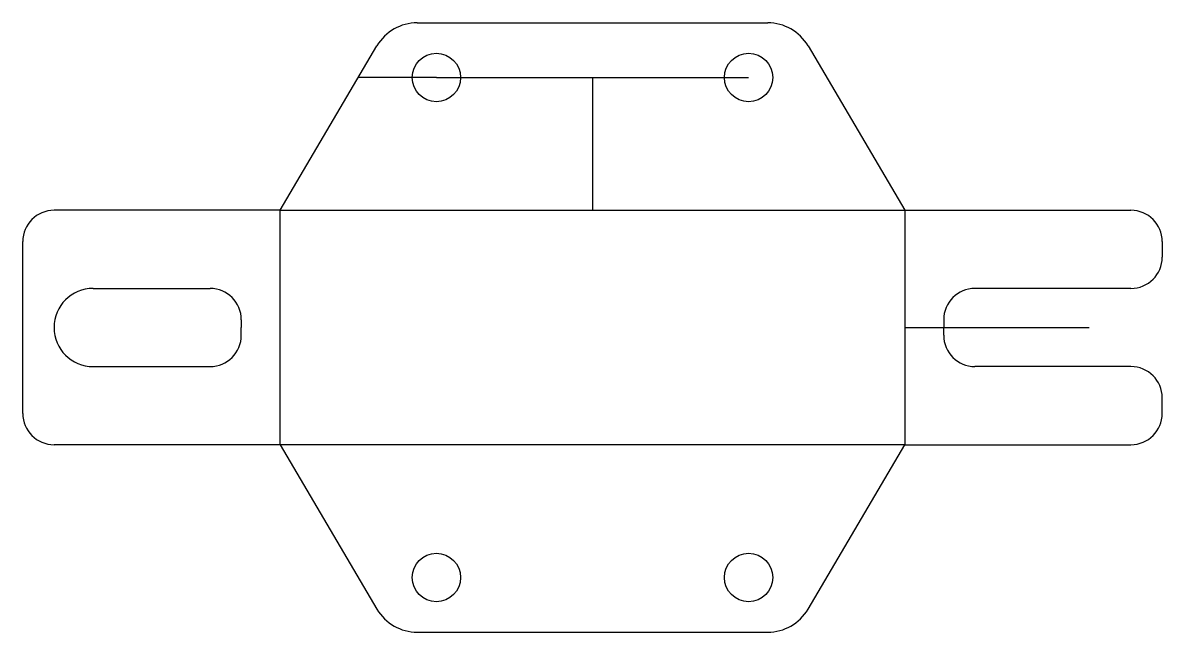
# Model space of a CAD drawing. Header units: millimetres. Extents: x -33 to 113, y -54 to 24.
import ezdxf

# ---------------------------------------------------------------- set-up
doc = ezdxf.new("R2010")
doc.units = ezdxf.units.MM
doc.layers.get('0').update_dxf_attribs({"linetype": 'CONTINUOUS'})

msp = doc.modelspace()

# ---------------------------------------------------------------- linework, layer by layer
for p, q in [((17.55, 24), (62.45, 24)), ((0, 0), (12.38, 21.04)), ((67.62, 21.04), (80, 0)), ((20, 17), (10, 17)), ((20, 17), (60, 17)), ((40, 17), (40, 0)), ((0, 0), (-29, 0)), ((0, 0), (80, 0)), ((0, -30), (0, 0)), ((80, 0), (80, -30)), ((80, 0), (109, 0)), ((-33, -26), (-33, -4)), ((113, -4), (113, -6)), ((-24, -10), (-9, -10)), ((109, -10), (89, -10)), ((-5, -14), (-5, -15)), ((85, -14), (85, -15)), ((-5, -16), (-5, -15)), ((80, -15), (103.64, -15)), ((85, -16), (85, -15)), ((-24, -20), (-9, -20)), ((109, -20), (89, -20)), ((113, -26), (113, -24)), ((0, -30), (-29, -30)), ((80, -30), (0, -30)), ((0, -30), (12.38, -51.04)), ((67.62, -51.04), (80, -30)), ((80, -30), (109, -30)), ((17.55, -54), (62.45, -54))]:
    msp.add_line(p, q)
for centre in [(20, 17), (60, 17), (20, -47), (60, -47)]:
    msp.add_circle(centre, 3.1)
for centre, radius, start, end in [((17.55, 18), 6, 90, 149.5345), ((62.45, 18), 6, 30.4655, 90), ((-29, -4), 4, 90, 180), ((109, -4), 4, 0, 90), ((109, -6), 4, -90, 0), ((-24, -15), 5, 90, 180), ((-9, -14), 4, 0, 90), ((89, -14), 4, 90, 180), ((-24, -15), 5, 180, 270), ((-9, -16), 4, 270, 360), ((89, -16), 4, 180, 270), ((109, -24), 4, 0, 90), ((-29, -26), 4, 180, 270), ((109, -26), 4, -90, 0), ((17.55, -48), 6, 210.4655, 270), ((62.45, -48), 6, 270, 329.5345)]:
    msp.add_arc(centre, radius, start, end)

doc.saveas('drawing.dxf')
